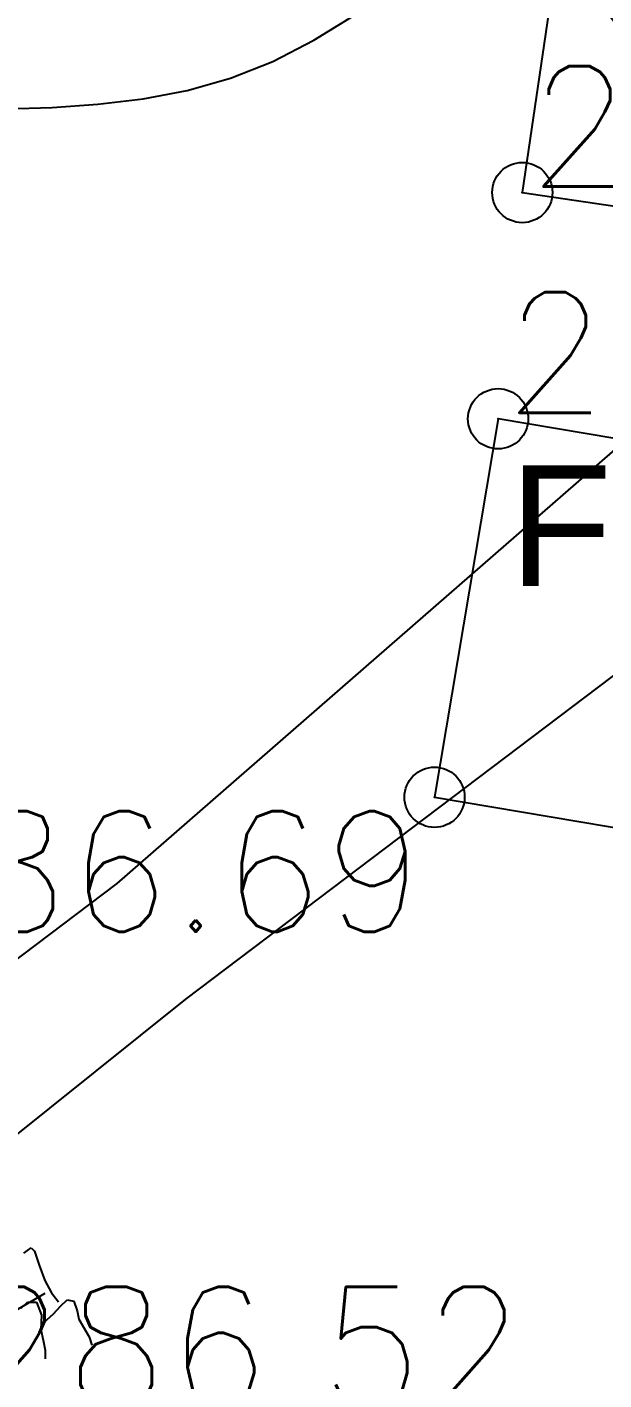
# Model space of a CAD drawing. Header units: millimetres. Extents: x 524954 to 526204, y 9523489 to 9524010.
# Drawn here: x 525949.29 to 525954.08, y 9523708.11 to 9523719.34 of the extents above; entities that cross this region are included whole.
import ezdxf

# ---------------------------------------------------------------- set-up
doc = ezdxf.new("R2010")
doc.units = ezdxf.units.MM
doc.header["$PDMODE"] = 32
doc.header["$PDSIZE"] = 0.5
doc.linetypes.add('ACAD_ISO12W100', pattern=[21, 12, -3, 0, -3, 0, -3])
doc.linetypes.add('CACHE2', pattern=[4.7625, 3.175, -1.5875])
for name, color, linetype in [('Arbre', 34, 'ACAD_ISO12W100'), ('Bati', 6, 'Continuous'), ('Bati_H', 1, 'Continuous'), ('CN_01_00', 3, 'Continuous'), ('PLUME_5', 6, 'Continuous'), ('PLUME_6', 2, 'Continuous'), ('TopoAlt', 3, 'Continuous'), ('TOPOJIS', 7, 'Continuous'), ('Toponomie', 7, 'CACHE2')]:
    doc.layers.add(name, color=color, linetype=linetype)
doc.styles.add('Simplex 1.0', font='Simplex.shx', dxfattribs={"width": 0.99, "height": 1})
doc.styles.get("Standard").update_dxf_attribs({"font": 'arial.ttf'})

# ---------------------------------------------------------------- blocks, each defined once
blk = doc.blocks.new('TCPOINT M')
at = {"color": 0}
blk.add_point((0, 0), dxfattribs=at)
at = {"layer": 'TopoAlt', "style": 'Simplex 1.0', "width": 0.99}
blk.add_attdef('ALT', (0.15, 0.15), '', height=1, dxfattribs=at)
blk = doc.blocks.new('v088')
at = {"color": 3, "linetype": 'Continuous'}
for p, q in [((2.943, 6.107), (3.004, 6.15)), ((3.004, 6.15), (3.031, 6.123)), ((3.031, 6.123), (3.07, 6.007)), ((3.07, 6.007), (3.116, 5.88)), ((3.116, 5.88), (3.173, 5.777)), ((3.173, 5.777), (3.231, 5.703)), ((2.92, 5.65), (2.973, 5.7)), ((2.973, 5.7), (3.047, 5.7)), ((3.047, 5.7), (3.089, 5.592)), ((3.189, 5.603), (3.247, 5.665)), ((3.247, 5.665), (3.304, 5.719)), ((3.304, 5.719), (3.358, 5.707)), ((3.358, 5.707), (3.385, 5.627)), ((3.385, 5.627), (3.4, 5.557)), ((3.089, 5.592), (3.085, 5.473)), ((3.108, 5.53), (3.189, 5.603)), ((3.4, 5.557), (3.485, 5.411)), ((3.085, 5.473), (3.104, 5.384)), ((3.485, 5.411), (3.508, 5.342)), ((3.104, 5.384), (3.12, 5.3)), ((3.12, 5.3), (3.12, 5.23))]:
    blk.add_line(p, q, dxfattribs=at)
at = {"linetype": 'Continuous'}
blk.add_line((2.646, 5.496), (3.119, 5.774), dxfattribs=at)

msp = doc.modelspace()

# ---------------------------------------------------------------- hatches: boundary and pattern name
at = {"layer": 'Bati_H'}
h = msp.add_hatch(dxfattribs=at)
h.set_pattern_fill('_U', color=256, scale=2, angle=-53.3799, style=0, pattern_type=0)
h.set_pattern_definition([(306.620088727, (0, 0), (1.6052167616, 1.1930126354), [])])
h.paths.add_polyline_path([(525954.367, 9523724.509), (525953.403, 9523717.969), (525958.023, 9523717.289), (525958.987, 9523723.828)])

# ---------------------------------------------------------------- linework, layer by layer
at = {"layer": 'Bati', "flags": 128}
for points in [[(525954.367, 9523724.509), (525953.403, 9523717.969), (525958.023, 9523717.289), (525958.987, 9523723.828)], [(525953.202, 9523716.091), (525952.674, 9523712.949), (525954.596, 9523712.626), (525955.124, 9523715.768)]]:
    msp.add_lwpolyline(points, close=True, dxfattribs=at)
at = {"layer": 'CN_01_00', "elevation": 287, "flags": 128}
msp.add_lwpolyline([(525949.113, 9523718.663), (525949.497, 9523718.676), (525949.878, 9523718.702), (525950.252, 9523718.747), (525950.62, 9523718.817), (525950.98, 9523718.918), (525951.331, 9523719.056), (525951.672, 9523719.233), (525952.001, 9523719.436)], dxfattribs=at)
at = {"layer": 'PLUME_5'}
msp.add_lwpolyline([(525890.786, 9523672.315), (525891.248, 9523672.85), (525899.434, 9523677.458), (525908.047, 9523683.1), (525916.695, 9523688.244), (525917.157, 9523688.779), (525925.307, 9523693.885), (525933.384, 9523699.99), (525941.96, 9523706.13), (525941.96, 9523706.13), (525950.037, 9523712.234), (525957.579, 9523718.801)], dxfattribs=at)
at = {"layer": 'PLUME_6'}
msp.add_lwpolyline([(525891.856, 9523671.391), (525900.505, 9523676.534), (525909.153, 9523681.677), (525917.765, 9523687.319), (525917.765, 9523687.319), (525925.879, 9523692.925), (525934.491, 9523698.566), (525942.568, 9523704.671), (525943.03, 9523705.206), (525950.609, 9523711.274), (525958.686, 9523717.378)], dxfattribs=at)

# ---------------------------------------------------------------- block references
at = {"layer": 'Arbre'}
msp.add_blockref('v088', (525946.319, 9523703.058), dxfattribs=at)
at = {"layer": 'TOPOJIS'}
ref = msp.add_blockref('TCPOINT M', (525953.403, 9523717.969, 286.97), dxfattribs=at)
ref.add_attrib('ALT', '286.97', (525953.453, 9523718.019, 286.97), dxfattribs={"layer": 'TopoAlt', "height": 1, "style": 'Simplex 1.0', "width": 0.99})
ref = msp.add_blockref('TCPOINT M', (525953.202, 9523716.091, 286.87), dxfattribs=at)
ref.add_attrib('ALT', '286.87', (525953.252, 9523716.141, 286.87), dxfattribs={"layer": 'TopoAlt', "height": 1, "style": 'Simplex 1.0', "width": 0.99})
msp.add_blockref('TCPOINT M', (525952.674, 9523712.949, 286.84), dxfattribs=at)
ref = msp.add_blockref('TCPOINT M', (525947.882, 9523711.783, 286.69), dxfattribs=at)
ref.add_attrib('ALT', '286.69', (525947.932, 9523711.833, 286.69), dxfattribs={"layer": 'TopoAlt', "height": 1, "style": 'Simplex 1.0', "width": 0.99})
ref = msp.add_blockref('TCPOINT M', (525948.706, 9523707.834, 286.52), dxfattribs=at)
ref.add_attrib('ALT', '286.52', (525948.756, 9523707.884, 286.52), dxfattribs={"layer": 'TopoAlt', "height": 1, "style": 'Simplex 1.0', "width": 0.99})

# ---------------------------------------------------------------- texts
at = {"layer": 'Toponomie', "insert": (525936.807, 9523715.704), "char_height": 1, "width": 42.68298, "attachment_point": 1}
msp.add_mtext('\\pxqc;Fosse Septique', dxfattribs=at)

doc.saveas('drawing.dxf')
